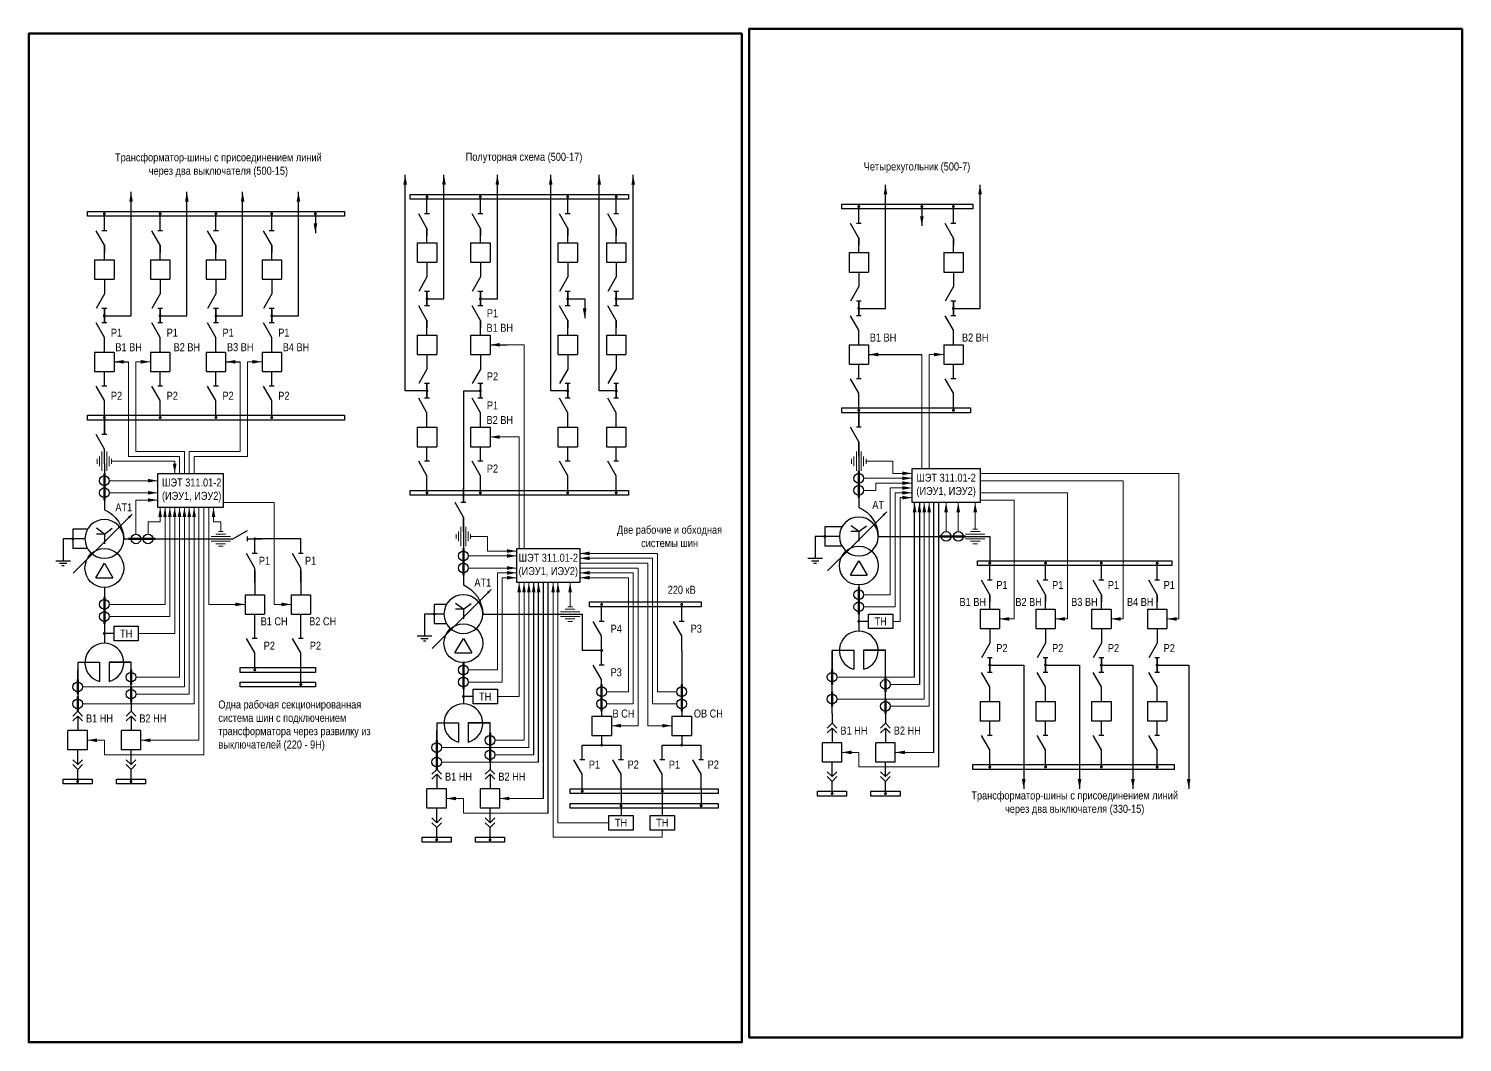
# Model space of a CAD drawing. Header units: millimetres. Extents: x 25558 to 49929, y 1902 to 19390.
# Drawn here: x 44997 to 45588, y 14522 to 14939 of the extents above; entities that cross this region are included whole.
import ezdxf
from ezdxf.enums import TextEntityAlignment as Align

# ---------------------------------------------------------------- set-up
doc = ezdxf.new("R2010")
doc.units = ezdxf.units.MM
doc.layers.add('Основная', color=7, linetype='Continuous', lineweight=30)
doc.layers.add('Тонкая', color=7, linetype='Continuous', lineweight=5)
doc.styles.add('Narrow', font='ARIALN.TTF')
doc.styles.add('Вывод', font='tahoma.ttf', dxfattribs={"height": 2.5})
doc.styles.add('Компонент', font='ARIALN.TTF', dxfattribs={"height": 3.5})

# ---------------------------------------------------------------- blocks, each defined once
blk = doc.blocks.new('*U23')
at = {"color": 0}
blk.add_line((0, 0), (6, 3.43), dxfattribs=at)
blk = doc.blocks.new('*U11')
at = {"color": 0}
blk.add_line((0, -1), (0, 1), dxfattribs=at)
blk = doc.blocks.new('*U34')
at = {"color": 0}
for p, q in [((0, 3), (0, 9)), ((0, -9), (0, -3))]:
    blk.add_line(p, q, dxfattribs=at)
at = {"color": 0, "ltscale": 0.25, "rotation": 89.99999999999999}
for name, p in [('*U23', (0, -3)), ('*U11', (0, 3))]:
    blk.add_blockref(name, p, dxfattribs=at)
at = {"layer": 'Основная'}
for tag, height, style, p in [('В1', 2.5, 'Вывод', (2, 7)), ('ОУ', 3.5, 'Компонент', (-12, 0)), ('В2', 2.5, 'Вывод', (2, -7))]:
    blk.add_attdef(tag, text='', height=height, dxfattribs=dict(at, style=style)).set_placement(p, align=Align.MIDDLE_CENTER)
blk = doc.blocks.new('*U28')
at = {"color": 0}
for p, q in [((0, 0), (-8, 0)), ((-8, -8), (-8, 0)), ((0, -8), (0, 0)), ((0, -8), (-8, -8))]:
    blk.add_line(p, q, dxfattribs=at)
at = {"layer": 'Основная', "style": 'Компонент'}
blk.add_attdef('ОУ', text='', height=3.5, dxfattribs=at).set_placement((-15, -3), align=Align.MIDDLE_CENTER)
blk = doc.blocks.new('*U35')
at = {"color": 0}
for p, q in [((0, 9), (0, 3)), ((0, -3), (0, -9))]:
    blk.add_line(p, q, dxfattribs=at)
at = {"color": 0, "ltscale": 0.25, "xscale": -1, "rotation": 90}
for name, p in [('*U23', (0, 3)), ('*U11', (0, -3))]:
    blk.add_blockref(name, p, dxfattribs=at)
at = {"layer": 'Основная'}
for tag, height, style, p in [('В2', 2.5, 'Вывод', (2, 7)), ('ОУ', 3.5, 'Компонент', (-12, 0)), ('В1', 2.5, 'Вывод', (2, -7))]:
    blk.add_attdef(tag, text='', height=height, dxfattribs=dict(at, style=style)).set_placement(p, align=Align.MIDDLE_CENTER)
blk = doc.blocks.new('*U26')
at = {"ltscale": 0.25}
blk.add_circle((0, 0), 2, dxfattribs=at)
at = {"layer": 'Основная', "color": 0, "lineweight": 50}
blk.add_line((0, -3), (0, 3), dxfattribs=at)
at = {"layer": 'Основная', "style": 'Компонент'}
blk.add_attdef('ОУ', text='', height=3.5, dxfattribs=at).set_placement((-6, 0), align=Align.MIDDLE_CENTER)
blk = doc.blocks.new('*U40')
at = {"ltscale": 0.25}
for p, q in [((-3.46, -4), (0, 2)), ((0, 2), (3.46, -4)), ((-3.46, -4), (3.46, -4))]:
    blk.add_line(p, q, dxfattribs=at)
blk.add_circle((0, 0), 8, dxfattribs=at)
at = {"layer": 'Основная', "style": 'Компонент'}
blk.add_attdef('ОУ', text='', height=3.5, dxfattribs=at).set_placement((17, 0), align=Align.MIDDLE_CENTER)
blk = doc.blocks.new('*U41')
at = {"ltscale": 0.25}
for p, q in [((0, 0), (-20, 0)), ((14.44, 0), (0, 0))]:
    blk.add_line(p, q, dxfattribs=at)
blk.add_lwpolyline([(-18, 0, 1, 0, 0), (-20, 0, 0, 0, 0)], format="xyseb", dxfattribs=at)
at = {"layer": 'Основная', "style": 'Вывод'}
blk.add_attdef('ОС', text='', height=2.5, dxfattribs=at).set_placement((3, 2), align=Align.MIDDLE_CENTER)
blk = doc.blocks.new('*U42')
at = {"ltscale": 0.25}
for q in [(-3.2, 4.4), (3.2, 4.4), (0, -2), (3.21, 2)]:
    blk.add_line((0, 2), q, dxfattribs=at)
blk.add_circle((0, 0), 8, dxfattribs=at)
blk.add_arc((5.23, -0.15), 13.23, 113.28026, 179.33961, dxfattribs=at)
at = {"layer": 'Основная', "style": 'Компонент'}
blk.add_attdef('ОУ', text='', height=3.5, dxfattribs=at).set_placement((-17, 0), align=Align.MIDDLE_CENTER)
blk = doc.blocks.new('*U43')
at = {"color": 0}
for p, q in [((-3, 0), (3, 0)), ((0, 3), (0, 0)), ((-1.5, -1), (1.5, -1)), ((-0.5, -2), (0.5, -2))]:
    blk.add_line(p, q, dxfattribs=at)
blk = doc.blocks.new('*U943')
at = {"layer": 'Основная', "ltscale": 0.25}
for p, q in [((2, 2), (0, 0)), ((0, 0), (2, -2))]:
    blk.add_line(p, q, dxfattribs=at)
blk = doc.blocks.new('*U32')
at = {"color": 0}
for p, q in [((0, 6), (0, 2)), ((0, 0), (0, -6))]:
    blk.add_line(p, q, dxfattribs=at)
at = {"color": 0, "ltscale": 0.25, "xscale": -1, "rotation": 90}
for p in [(0, 2), (0, 0)]:
    blk.add_blockref('*U943', p, dxfattribs=at)
at = {"layer": 'Основная'}
for tag, height, style, p in [('ОУ2', 3.5, 'Компонент', (-5, 6)), ('В2', 2.5, 'Вывод', (3, 6)), ('ОУ1', 3.5, 'Компонент', (-5, -6)), ('В1', 2.5, 'Вывод', (3, -6))]:
    blk.add_attdef(tag, text='', height=height, dxfattribs=dict(at, style=style)).set_placement(p, align=Align.MIDDLE_CENTER)
blk = doc.blocks.new('*U33')
at = {"color": 0}
for p, q in [((0, 0), (0, 6)), ((0, -6), (0, -2))]:
    blk.add_line(p, q, dxfattribs=at)
at = {"color": 0, "ltscale": 0.25, "rotation": 89.99999999999999}
for p in [(0, 0), (0, -2)]:
    blk.add_blockref('*U943', p, dxfattribs=at)
at = {"layer": 'Основная'}
for tag, height, style, p in [('ОУ1', 3.5, 'Компонент', (-5, 6)), ('В1', 2.5, 'Вывод', (3, 6)), ('ОУ2', 3.5, 'Компонент', (-5, -6)), ('В2', 2.5, 'Вывод', (3, -6))]:
    blk.add_attdef(tag, text='', height=height, dxfattribs=dict(at, style=style)).set_placement(p, align=Align.MIDDLE_CENTER)
blk = doc.blocks.new('*U52')
at = {"color": 0}
for p, q in [((0, 3), (0, 9)), ((0, -9), (0, -3))]:
    blk.add_line(p, q, dxfattribs=at)
at = {"color": 0, "ltscale": 0.25, "rotation": 89.99999999999999}
for name, p in [('*U23', (0, -3)), ('*U11', (0, 3))]:
    blk.add_blockref(name, p, dxfattribs=at)
at = {"layer": 'Основная'}
for tag, height, style, p in [('В1', 2.5, 'Вывод', (2, 7)), ('ОУ', 3.5, 'Компонент', (-13, -1)), ('В2', 2.5, 'Вывод', (2, -7))]:
    blk.add_attdef(tag, text='', height=height, dxfattribs=dict(at, style=style)).set_placement(p, align=Align.MIDDLE_CENTER)
blk = doc.blocks.new('*U20')
at = {"ltscale": 0.25}
blk.add_circle((0, 0), 2, dxfattribs=at)
at = {"layer": 'Основная', "color": 0, "lineweight": 50}
blk.add_line((3, 0), (-3, 0), dxfattribs=at)
at = {"layer": 'Основная', "style": 'Компонент'}
blk.add_attdef('ОУ', text='', height=3.5, dxfattribs=at).set_placement((0, -6), align=Align.MIDDLE_CENTER)

msp = doc.modelspace()

# ---------------------------------------------------------------- linework, layer by layer
for p, q in [((45187, 14809), (45194, 14809)), ((45343, 14805), (45365, 14805)), ((45032, 14802), (45038, 14802)), ((45078, 14802), (45084, 14802)), ((45362, 14672), (45362, 14744)), ((45364, 14744), (45364, 14669)), ((45370, 14641), (45370, 14744)), ((45372, 14635), (45372, 14744)), ((45205, 14640), (45205, 14711)), ((45207, 14637), (45207, 14711)), ((45209, 14622), (45209, 14711)), ((45211, 14616), (45211, 14711))]:
    msp.add_line(p, q)
at = {"layer": 'Основная'}
for p, q in [((45152, 14790), (45152, 14879)), ((45168, 14828), (45168, 14879)), ((45190, 14828), (45190, 14879)), ((45212, 14790), (45212, 14879)), ((45232, 14790), (45232, 14879)), ((45246, 14828), (45246, 14879)), ((45039, 14821), (45039, 14872)), ((45062, 14821), (45062, 14872)), ((45085, 14821), (45085, 14872)), ((45108, 14821), (45108, 14872)), ((45161, 14869), (45161, 14870)), ((45183, 14869), (45183, 14870)), ((45219, 14869), (45219, 14870)), ((45239, 14869), (45239, 14870)), ((45350, 14824), (45350, 14875)), ((45389, 14824), (45389, 14875)), ((45339, 14865), (45339, 14866)), ((45365, 14866), (45365, 14858)), ((45365, 14865), (45365, 14866)), ((45378, 14865), (45378, 14866)), ((45028, 14862), (45028, 14863)), ((45051, 14862), (45051, 14863)), ((45074, 14862), (45074, 14863)), ((45097, 14862), (45097, 14863)), ((45115, 14863), (45115, 14855)), ((45115, 14862), (45115, 14863)), ((45161, 14857), (45161, 14854)), ((45183, 14857), (45183, 14854)), ((45219, 14857), (45219, 14854)), ((45239, 14857), (45239, 14854)), ((45339, 14853), (45339, 14850)), ((45378, 14853), (45378, 14850)), ((45028, 14850), (45028, 14847)), ((45051, 14850), (45051, 14847)), ((45074, 14850), (45074, 14847)), ((45097, 14850), (45097, 14847)), ((45161, 14828), (45168, 14828)), ((45183, 14828), (45190, 14828)), ((45219, 14828), (45226, 14828)), ((45226, 14828), (45226, 14820)), ((45239, 14828), (45246, 14828)), ((45339, 14824), (45350, 14824)), ((45378, 14824), (45389, 14824)), ((45028, 14821), (45039, 14821)), ((45051, 14821), (45062, 14821)), ((45074, 14821), (45085, 14821)), ((45097, 14821), (45108, 14821)), ((45161, 14819), (45161, 14816)), ((45183, 14819), (45183, 14816)), ((45219, 14819), (45219, 14816)), ((45239, 14819), (45239, 14816)), ((45339, 14795), (45339, 14799)), ((45378, 14795), (45378, 14799)), ((45028, 14792), (45028, 14796)), ((45051, 14792), (45051, 14796)), ((45074, 14792), (45074, 14796)), ((45097, 14792), (45097, 14796)), ((45161, 14790), (45152, 14790)), ((45176, 14790), (45176, 14747)), ((45176, 14790), (45183, 14790)), ((45219, 14790), (45212, 14790)), ((45239, 14790), (45232, 14790)), ((45339, 14781), (45339, 14783)), ((45339, 14781), (45339, 14775)), ((45339, 14781), (45339, 14775)), ((45378, 14783), (45378, 14782)), ((45028, 14780), (45028, 14778)), ((45028, 14778), (45028, 14772)), ((45051, 14780), (45051, 14779)), ((45074, 14780), (45074, 14779)), ((45097, 14780), (45097, 14779)), ((45161, 14761), (45161, 14765)), ((45183, 14761), (45183, 14765)), ((45219, 14761), (45219, 14765)), ((45239, 14761), (45239, 14765)), ((45339, 14769), (45339, 14743)), ((45028, 14760), (45028, 14745)), ((45339, 14761), (45339, 14746)), ((45161, 14749), (45161, 14748)), ((45176, 14747), (45176, 14744)), ((45183, 14749), (45183, 14748)), ((45219, 14749), (45219, 14748)), ((45239, 14749), (45239, 14748)), ((45339, 14746), (45339, 14742)), ((45028, 14745), (45028, 14741)), ((45176, 14738), (45176, 14714)), ((45109, 14729), (45090, 14729)), ((45393, 14730), (45393, 14719)), ((45090, 14716), (45090, 14706)), ((45109, 14716), (45109, 14706)), ((45393, 14718), (45393, 14719)), ((45416, 14718), (45416, 14719)), ((45439, 14718), (45439, 14719)), ((45462, 14718), (45462, 14719)), ((45176, 14714), (45176, 14710)), ((45339, 14710), (45339, 14691)), ((45028, 14709), (45028, 14686)), ((45393, 14706), (45393, 14703)), ((45416, 14706), (45416, 14703)), ((45439, 14706), (45439, 14703)), ((45462, 14706), (45462, 14703)), ((45233, 14701), (45233, 14702)), ((45266, 14701), (45266, 14702)), ((45090, 14694), (45090, 14698)), ((45109, 14694), (45109, 14698)), ((45225, 14698), (45225, 14683)), ((45343, 14695), (45339, 14695)), ((45032, 14690), (45028, 14690)), ((45233, 14683), (45225, 14683)), ((45266, 14683), (45266, 14665)), ((45328, 14657), (45328, 14683)), ((45328, 14683), (45328, 14670)), ((45017, 14678), (45017, 14661)), ((45017, 14669.5), (45017, 14675)), ((45090, 14676), (45090, 14675)), ((45109, 14670), (45109, 14676)), ((45176, 14678), (45176, 14661)), ((45393, 14677), (45407, 14677)), ((45407, 14677), (45407, 14626)), ((45416, 14677), (45430, 14677)), ((45430, 14677), (45430, 14626)), ((45439, 14677), (45452, 14677)), ((45452, 14677), (45452, 14626)), ((45462, 14677), (45475, 14677)), ((45475, 14677), (45475, 14626)), ((45109, 14670), (45109, 14669)), ((45180, 14664), (45176, 14664)), ((45233, 14665), (45233, 14656)), ((45266, 14665), (45266, 14656)), ((45165, 14653), (45165, 14640)), ((45393, 14648), (45393, 14652)), ((45416, 14648), (45416, 14652)), ((45439, 14648), (45439, 14652)), ((45462, 14648), (45462, 14652)), ((45165, 14637.5), (45165, 14650)), ((45233, 14648), (45233, 14644)), ((45266, 14648), (45266, 14644)), ((45225, 14644), (45233, 14644)), ((45233, 14644), (45241, 14644)), ((45258, 14644), (45266, 14644)), ((45266, 14644), (45274, 14644)), ((45393, 14634), (45393, 14636)), ((45416, 14636), (45416, 14635)), ((45439, 14636), (45439, 14635)), ((45462, 14636), (45462, 14634)), ((45017, 14630), (45017, 14629)), ((45039, 14630), (45039, 14629)), ((45225, 14626), (45225, 14625)), ((45241, 14626), (45241, 14620)), ((45258, 14626), (45258, 14624)), ((45258, 14624), (45258, 14615)), ((45274, 14626), (45274, 14620)), ((45328, 14625), (45328, 14624)), ((45350, 14625), (45350, 14624)), ((45241, 14620), (45241, 14618)), ((45241, 14618), (45241, 14615)), ((45274, 14620), (45274, 14619)), ((45165, 14606), (45165, 14605)), ((45187, 14606), (45187, 14605))]:
    msp.add_line(p, q, dxfattribs=at)
for points in [[(45154, 14871), (45244, 14871), (45244, 14869), (45154, 14869)], [(45021, 14864), (45127, 14864), (45127, 14862), (45021, 14862)], [(45332, 14867), (45386, 14867), (45386, 14865), (45332, 14865)], [(45332, 14783), (45385, 14783), (45385, 14781), (45332, 14781)], [(45021, 14780), (45127, 14780), (45127, 14778), (45021, 14778)], [(45361, 14758), (45389, 14758), (45389, 14744), (45361, 14744)], [(45050, 14756), (45077, 14756), (45077, 14742), (45050, 14742)], [(45154, 14749), (45244, 14749), (45244, 14747), (45154, 14747)], [(45198, 14725), (45224, 14725), (45224, 14711), (45198, 14711)], [(45388, 14720), (45468, 14720), (45468, 14718), (45388, 14718)], [(45228, 14703), (45274, 14703), (45274, 14701), (45228, 14701)], [(45032, 14693), (45042, 14693), (45042, 14687), (45032, 14687)], [(45343, 14698), (45353, 14698), (45353, 14692), (45343, 14692)], [(45084, 14676), (45115, 14676), (45115, 14674), (45084, 14674)], [(45084, 14670), (45115, 14670), (45115, 14668), (45084, 14668)], [(45180, 14667), (45190, 14667), (45190, 14661), (45180, 14661)], [(45386, 14636), (45469, 14636), (45469, 14634), (45386, 14634)], [(45011, 14630), (45023, 14630), (45023, 14628), (45011, 14628)], [(45033, 14630), (45045, 14630), (45045, 14628), (45033, 14628)], [(45220, 14626), (45281, 14626), (45281, 14624), (45220, 14624)], [(45322, 14625), (45334, 14625), (45334, 14623), (45322, 14623)], [(45344, 14625), (45356, 14625), (45356, 14623), (45344, 14623)], [(45220, 14620), (45281, 14620), (45281, 14618), (45220, 14618)], [(45236, 14615), (45246, 14615), (45246, 14609), (45236, 14609)], [(45253, 14615), (45263, 14615), (45263, 14609), (45253, 14609)], [(45159, 14606), (45171, 14606), (45171, 14604), (45159, 14604)], [(45181, 14606), (45193, 14606), (45193, 14604), (45181, 14604)]]:
    msp.add_lwpolyline(points, close=True, dxfattribs=at)
at = {"layer": 'Основная', "ltscale": 0.25, "const_width": 0.6}
for points in [[(45160.7, 14870, 1), (45161.3, 14870, 1)], [(45182.7, 14870, 1), (45183.3, 14870, 1)], [(45218.7, 14870, 1), (45219.3, 14870, 1)], [(45238.7, 14870, 1), (45239.3, 14870, 1)], [(45338.7, 14866, 1), (45339.3, 14866, 1)], [(45364.7, 14866, 1), (45365.3, 14866, 1)], [(45377.7, 14866, 1), (45378.3, 14866, 1)], [(45027.7, 14863, 1), (45028.3, 14863, 1)], [(45050.7, 14863, 1), (45051.3, 14863, 1)], [(45073.7, 14863, 1), (45074.3, 14863, 1)], [(45096.7, 14863, 1), (45097.3, 14863, 1)], [(45114.7, 14863, 1), (45115.3, 14863, 1)], [(45161.3, 14828.01, 1), (45160.7, 14828.01, 1)], [(45183.3, 14828.01, 1), (45182.7, 14828.01, 1)], [(45219.3, 14828.01, 1), (45218.7, 14828.01, 1)], [(45239.3, 14828.01, 1), (45238.7, 14828.01, 1)], [(45339.3, 14824.01, 1), (45338.7, 14824.01, 1)], [(45378.3, 14824.01, 1), (45377.7, 14824.01, 1)], [(45028.3, 14821.01, 1), (45027.7, 14821.01, 1)], [(45051.3, 14821.01, 1), (45050.7, 14821.01, 1)], [(45074.3, 14821.01, 1), (45073.7, 14821.01, 1)], [(45097.3, 14821.01, 1), (45096.7, 14821.01, 1)], [(45161.3, 14790.01, 1), (45160.7, 14790.01, 1)], [(45183.3, 14790.01, 1), (45182.7, 14790.01, 1)], [(45219.3, 14790.01, 1), (45218.7, 14790.01, 1)], [(45239.3, 14790.01, 1), (45238.7, 14790.01, 1)], [(45338.7, 14782, 1), (45339.3, 14782, 1)], [(45377.7, 14782, 1), (45378.3, 14782, 1)], [(45027.7, 14779, 1), (45028.3, 14779, 1)], [(45050.7, 14779, 1), (45051.3, 14779, 1)], [(45073.7, 14779, 1), (45074.3, 14779, 1)], [(45096.7, 14779, 1), (45097.3, 14779, 1)], [(45160.7, 14748, 1), (45161.3, 14748, 1)], [(45182.7, 14748, 1), (45183.3, 14748, 1)], [(45218.7, 14748, 1), (45219.3, 14748, 1)], [(45238.7, 14748, 1), (45239.3, 14748, 1)], [(45014.7, 14729, 1), (45015.3, 14729, 1)], [(45089.7, 14729, 1), (45090.3, 14729, 1)], [(45324.7, 14730, 1), (45325.3, 14730, 1)], [(45392.7, 14719, 1), (45393.3, 14719, 1)], [(45415.7, 14719, 1), (45416.3, 14719, 1)], [(45438.7, 14719, 1), (45439.3, 14719, 1)], [(45461.7, 14719, 1), (45462.3, 14719, 1)], [(45163.7, 14698, 1), (45164.3, 14698, 1)], [(45232.7, 14702, 1), (45233.3, 14702, 1)], [(45265.7, 14702, 1), (45266.3, 14702, 1)], [(45338.7, 14695, 1), (45339.3, 14695, 1)], [(45027.7, 14690, 1), (45028.3, 14690, 1)], [(45233.3, 14683.01, 1), (45232.7, 14683.01, 1)], [(45089.7, 14675, 1), (45090.3, 14675, 1)], [(45393.3, 14677.01, 1), (45392.7, 14677.01, 1)], [(45416.3, 14677.01, 1), (45415.7, 14677.01, 1)], [(45439.3, 14677.01, 1), (45438.7, 14677.01, 1)], [(45462.3, 14677.01, 1), (45461.7, 14677.01, 1)], [(45108.7, 14669, 1), (45109.3, 14669, 1)], [(45175.7, 14664, 1), (45176.3, 14664, 1)], [(45233.3, 14644.01, 1), (45232.7, 14644.01, 1)], [(45266.3, 14644.01, 1), (45265.7, 14644.01, 1)], [(45392.7, 14635, 1), (45393.3, 14635, 1)], [(45415.7, 14635, 1), (45416.3, 14635, 1)], [(45438.7, 14635, 1), (45439.3, 14635, 1)], [(45461.7, 14635, 1), (45462.3, 14635, 1)], [(45016.7, 14629, 1), (45017.3, 14629, 1)], [(45038.7, 14629, 1), (45039.3, 14629, 1)], [(45224.7, 14625, 1), (45225.3, 14625, 1)], [(45257.7, 14625, 1), (45258.3, 14625, 1)], [(45327.7, 14624, 1), (45328.3, 14624, 1)], [(45349.7, 14624, 1), (45350.3, 14624, 1)], [(45240.7, 14619, 1), (45241.3, 14619, 1)], [(45273.7, 14619, 1), (45274.3, 14619, 1)], [(45164.7, 14605, 1), (45165.3, 14605, 1)], [(45186.7, 14605, 1), (45187.3, 14605, 1)]]:
    msp.add_lwpolyline(points, format="xyb", close=True, dxfattribs=at)
at = {"layer": 'Основная'}
for points in [[(45332, 14734), (45325, 14734)], [(45325, 14734), (45325, 14726)], [(45015, 14729), (45011, 14729)], [(45011, 14729), (45011, 14723)], [(45020, 14729), (45014, 14729)], [(45021, 14733), (45015, 14733)], [(45015, 14733), (45015, 14725)], [(45036, 14729), (45054, 14729)], [(45054, 14729), (45081, 14729)], [(45325, 14730), (45321, 14730)], [(45321, 14730), (45321, 14724)], [(45331, 14730), (45324, 14730)], [(45347, 14730), (45365, 14730)], [(45365, 14730), (45393, 14730)], [(45021, 14725), (45015, 14725)], [(45332, 14726), (45325, 14726)], [(45339, 14710), (45339, 14702)], [(45028, 14709), (45028, 14701)], [(45028, 14701), (45028, 14693)], [(45169, 14702), (45164, 14702)], [(45164, 14702), (45164, 14694)], [(45164, 14698), (45160, 14698)], [(45160, 14698), (45160, 14692)], [(45168, 14698), (45163, 14698)], [(45169, 14694), (45164, 14694)], [(45184, 14698), (45202, 14698)], [(45202, 14698), (45225, 14698)], [(45328, 14683.13), (45337, 14683.13), (45337, 14675.25)], [(45328, 14683.13), (45337, 14683.13)], [(45350, 14683.13), (45341, 14683.13), (45341, 14675.25)], [(45341, 14683.13), (45350, 14683.13)], [(45350, 14657), (45350, 14683)], [(45017, 14678.13), (45026, 14678.13), (45026, 14670.25)], [(45017, 14678.13), (45026, 14678.13)], [(45039, 14678.13), (45030, 14678.13), (45030, 14670.25)], [(45030, 14678.13), (45039, 14678.13)], [(45039, 14661), (45039, 14678.13)], [(45176, 14678), (45176, 14666)], [(45165, 14653.13), (45174, 14653.13), (45174, 14645.25)], [(45165, 14653.13), (45174, 14653.13)], [(45187, 14653.13), (45178, 14653.13), (45178, 14645.25)], [(45178, 14653.13), (45187, 14653.13)], [(45187, 14638), (45187, 14653.13)]]:
    msp.add_lwpolyline(points, dxfattribs=at)
at = {"layer": 'Основная', "ltscale": 0.25}
for centre in [(45339, 14683), (45028, 14678), (45176, 14653)]:
    msp.add_arc(centre, 8, 284.47752, 255.5225, dxfattribs=at)
at = {"layer": 'Тонкая'}
for p, q in [((45194, 14809), (45201, 14809)), ((45201, 14809), (45201, 14725)), ((45365, 14805), (45365, 14758)), ((45374, 14805), (45368, 14805)), ((45368, 14805), (45368, 14758)), ((45038, 14802), (45038, 14763)), ((45047, 14802), (45041, 14802)), ((45041, 14802), (45041, 14765)), ((45084, 14802), (45084, 14765)), ((45093, 14802), (45087, 14802)), ((45087, 14802), (45087, 14763)), ((45187, 14771), (45199, 14771)), ((45199, 14771), (45199, 14725)), ((45027, 14765), (45027, 14757)), ((45029, 14765), (45029, 14757)), ((45041, 14765), (45061, 14765)), ((45061, 14756), (45061, 14765)), ((45084, 14765), (45063, 14765)), ((45063, 14765), (45063, 14756)), ((45338, 14765), (45338, 14757)), ((45340, 14765), (45340, 14757)), ((45025, 14762), (45025, 14760)), ((45026, 14763), (45026, 14759)), ((45030, 14763), (45030, 14759)), ((45031, 14762), (45031, 14760)), ((45031, 14761), (45057, 14761)), ((45038, 14763), (45059, 14763)), ((45057, 14756), (45057, 14761)), ((45059, 14763), (45059, 14756)), ((45065, 14756), (45065, 14763)), ((45065, 14763), (45087, 14763)), ((45336, 14762), (45336, 14760)), ((45337, 14763), (45337, 14759)), ((45341, 14763), (45341, 14759)), ((45342, 14762), (45342, 14760)), ((45342, 14761), (45353, 14761)), ((45353, 14761), (45353, 14756)), ((45030, 14753), (45050, 14753)), ((45341, 14754), (45361, 14754)), ((45346, 14749), (45346, 14752)), ((45346, 14752), (45361, 14752)), ((45353, 14756), (45361, 14756)), ((45471, 14756), (45389, 14756)), ((45448, 14753), (45389, 14753)), ((45448, 14696), (45448, 14753)), ((45471, 14696), (45471, 14756)), ((45030, 14748), (45036, 14748)), ((45036, 14748), (45050, 14748)), ((45341, 14749), (45346, 14749)), ((45352, 14706), (45352, 14750)), ((45352, 14750), (45359, 14750)), ((45354, 14701), (45354, 14748)), ((45354, 14748), (45361, 14748)), ((45356, 14695), (45356, 14746)), ((45356, 14746), (45361, 14746)), ((45425, 14748), (45389, 14748)), ((45425, 14696), (45425, 14748)), ((45041, 14745), (45050, 14745)), ((45041, 14731), (45041, 14745)), ((45051, 14742), (45051, 14736)), ((45053, 14702), (45053, 14742)), ((45055, 14742), (45055, 14697)), ((45057, 14742), (45057, 14690)), ((45059, 14742), (45059, 14672)), ((45061, 14742), (45061, 14668)), ((45063, 14742), (45063, 14665)), ((45065, 14742), (45065, 14661)), ((45067, 14742), (45067, 14646)), ((45069, 14742), (45069, 14640)), ((45071, 14742), (45071, 14702)), ((45073, 14742), (45073, 14736)), ((45098, 14744), (45077, 14744)), ((45098, 14702), (45098, 14744)), ((45366, 14663), (45366, 14744)), ((45368, 14660), (45368, 14744)), ((45375, 14732), (45375, 14744)), ((45380, 14732), (45380, 14744)), ((45387, 14733), (45387, 14744)), ((45403, 14745), (45389, 14745)), ((45403, 14696), (45403, 14745)), ((45051, 14736), (45046, 14736)), ((45046, 14736), (45046, 14731)), ((45073, 14736), (45076, 14736)), ((45076, 14736), (45076, 14732)), ((45175, 14734), (45175, 14726)), ((45177, 14734), (45177, 14726)), ((45080, 14730), (45072, 14730)), ((45080, 14728), (45072, 14728)), ((45078, 14731), (45074, 14731)), ((45077, 14732), (45075, 14732)), ((45173, 14731), (45173, 14729)), ((45174, 14732), (45174, 14728)), ((45178, 14732), (45178, 14728)), ((45179, 14731), (45179, 14729)), ((45179, 14730), (45186, 14730)), ((45186, 14730), (45186, 14724)), ((45391, 14731), (45383, 14731)), ((45391, 14729), (45383, 14729)), ((45389, 14732), (45385, 14732)), ((45389, 14728), (45385, 14728)), ((45388, 14733), (45386, 14733)), ((45078, 14727), (45074, 14727)), ((45077, 14726), (45075, 14726)), ((45178, 14722), (45198, 14722)), ((45186, 14724), (45198, 14724)), ((45256, 14723), (45224, 14723)), ((45256, 14666), (45256, 14723)), ((45388, 14727), (45386, 14727)), ((45178, 14717), (45198, 14717)), ((45254, 14721), (45224, 14721)), ((45224, 14719), (45252, 14719)), ((45224, 14717), (45248, 14717)), ((45248, 14717), (45248, 14652)), ((45252, 14719), (45252, 14652)), ((45254, 14661), (45254, 14721)), ((45198, 14715), (45190, 14715)), ((45190, 14715), (45190, 14675)), ((45192, 14670), (45192, 14713)), ((45192, 14713), (45198, 14713)), ((45194, 14713), (45198, 14713)), ((45199, 14711), (45199, 14664)), ((45201, 14646), (45201, 14711)), ((45203, 14711), (45203, 14643)), ((45213, 14606), (45213, 14711)), ((45215, 14612), (45215, 14711)), ((45220, 14711), (45220, 14701)), ((45246, 14715), (45224, 14715)), ((45244, 14713), (45224, 14713)), ((45244, 14666), (45244, 14713)), ((45246, 14661), (45246, 14715)), ((45341, 14706), (45352, 14706)), ((45030, 14702), (45041, 14702)), ((45041, 14702), (45053, 14702)), ((45071, 14702), (45086, 14702)), ((45098, 14702), (45105, 14702)), ((45224, 14699), (45216, 14699)), ((45222, 14700), (45218, 14700)), ((45221, 14701), (45219, 14701)), ((45341, 14701), (45354, 14701)), ((45030, 14697), (45055, 14697)), ((45224, 14697), (45216, 14697)), ((45222, 14696), (45218, 14696)), ((45221, 14695), (45219, 14695)), ((45353, 14695), (45356, 14695)), ((45397, 14696), (45403, 14696)), ((45420, 14696), (45425, 14696)), ((45443, 14696), (45448, 14696)), ((45466, 14696), (45471, 14696)), ((45042, 14690), (45057, 14690)), ((45190, 14675), (45178, 14675)), ((45041, 14672), (45059, 14672)), ((45178, 14670), (45192, 14670)), ((45330, 14672), (45362, 14672)), ((45352, 14669), (45364, 14669)), ((45019, 14668), (45061, 14668)), ((45041, 14665), (45063, 14665)), ((45190, 14664), (45199, 14664)), ((45235, 14666), (45244, 14666)), ((45256, 14666), (45264, 14666)), ((45330, 14663), (45366, 14663)), ((45019, 14661), (45065, 14661)), ((45235, 14661), (45246, 14661)), ((45264, 14661), (45254, 14661)), ((45352, 14660), (45368, 14660)), ((45237, 14652), (45248, 14652)), ((45262, 14652), (45252, 14652)), ((45021, 14646), (45028, 14646)), ((45028, 14646), (45028, 14640)), ((45067, 14646), (45043, 14646)), ((45189, 14646), (45201, 14646)), ((45028, 14640), (45069, 14640)), ((45167, 14643), (45203, 14643)), ((45189, 14640), (45205, 14640)), ((45332, 14641), (45339, 14641)), ((45339, 14641), (45339, 14635)), ((45370, 14641), (45354, 14641)), ((45167, 14637), (45207, 14637)), ((45339, 14635), (45372, 14635)), ((45169, 14622), (45176, 14622)), ((45176, 14622), (45176, 14616)), ((45209, 14622), (45191, 14622)), ((45176, 14616), (45211, 14616)), ((45236, 14612), (45215, 14612)), ((45258, 14606), (45213, 14606)), ((45258, 14609), (45258, 14606))]:
    msp.add_line(p, q, dxfattribs=at)
at = {"layer": 'Тонкая', "color": 3, "lineweight": 50}
for points in [[(45290.8, 14937.3), (45290.8, 14521.5), (44996.8, 14521.5), (44996.8, 14937.3)], [(45587.8, 14939.3), (45587.8, 14523.5), (45293.8, 14523.5), (45293.8, 14939.3)]]:
    msp.add_lwpolyline(points, close=True, dxfattribs=at)
at = {"layer": 'Тонкая', "ltscale": 0.3}
for points in [[(45152, 14879, 0, 1.5, 0), (45152, 14875, 0, 0, 0)], [(45168, 14879, 0, 1.5, 0), (45168, 14875, 0, 0, 0)], [(45190, 14879, 0, 1.5, 0), (45190, 14875, 0, 0, 0)], [(45212, 14879, 0, 1.5, 0), (45212, 14875, 0, 0, 0)], [(45232, 14879, 0, 1.5, 0), (45232, 14875, 0, 0, 0)], [(45246, 14879, 0, 1.5, 0), (45246, 14875, 0, 0, 0)], [(45350, 14875, 0, 1.5, 0), (45350, 14871, 0, 0, 0)], [(45389, 14875, 0, 1.5, 0), (45389, 14871, 0, 0, 0)], [(45039, 14872, 0, 1.5, 0), (45039, 14868, 0, 0, 0)], [(45062, 14872, 0, 1.5, 0), (45062, 14868, 0, 0, 0)], [(45085, 14872, 0, 1.5, 0), (45085, 14868, 0, 0, 0)], [(45108, 14872, 0, 1.5, 0), (45108, 14868, 0, 0, 0)], [(45115, 14855, 0, 1.5, 0), (45115, 14859, 0, 0, 0)], [(45365, 14858, 0, 1.5, 0), (45365, 14862, 0, 0, 0)], [(45226, 14820, 0, 1.5, 0), (45226, 14824, 0, 0, 0)], [(45187, 14809, 0, 1.5, 0), (45191, 14809, 0, 0, 0)], [(45343, 14805, 0, 1.5, 0), (45347, 14805, 0, 0, 0)], [(45374, 14805, 0, 1.5, 0), (45370, 14805, 0, 0, 0)], [(45032, 14802, 0, 1.5, 0), (45036, 14802, 0, 0, 0)], [(45047, 14802, 0, 1.5, 0), (45043, 14802, 0, 0, 0)], [(45078, 14802, 0, 1.5, 0), (45082, 14802, 0, 0, 0)], [(45093, 14802, 0, 1.5, 0), (45089, 14802, 0, 0, 0)], [(45187, 14771, 0, 1.5, 0), (45191, 14771, 0, 0, 0)], [(45057, 14756, 0, 1.5, 0), (45057, 14760, 0, 0, 0)], [(45050, 14753, 0, 1.5, 0), (45046, 14753, 0, 0, 0)], [(45361, 14756, 0, 1.5, 0), (45357, 14756, 0, 0, 0)], [(45361, 14754, 0, 1.5, 0), (45357, 14754, 0, 0, 0)], [(45361, 14752, 0, 1.5, 0), (45357, 14752, 0, 0, 0)], [(45050, 14748, 0, 1.5, 0), (45046, 14748, 0, 0, 0)], [(45050, 14745, 0, 1.5, 0), (45046, 14745, 0, 0, 0)], [(45361, 14750, 0, 1.5, 0), (45357, 14750, 0, 0, 0)], [(45361, 14748, 0, 1.5, 0), (45357, 14748, 0, 0, 0)], [(45361, 14746, 0, 1.5, 0), (45357, 14746, 0, 0, 0)], [(45051, 14742, 0, 1.5, 0), (45051, 14738, 0, 0, 0)], [(45053, 14742, 0, 1.5, 0), (45053, 14738, 0, 0, 0)], [(45055, 14742, 0, 1.5, 0), (45055, 14738, 0, 0, 0)], [(45057, 14742, 0, 1.5, 0), (45057, 14738, 0, 0, 0)], [(45059, 14742, 0, 1.5, 0), (45059, 14738, 0, 0, 0)], [(45061, 14742, 0, 1.5, 0), (45061, 14738, 0, 0, 0)], [(45063, 14742, 0, 1.5, 0), (45063, 14738, 0, 0, 0)], [(45065, 14742, 0, 1.5, 0), (45065, 14738, 0, 0, 0)], [(45073, 14742, 0, 1.5, 0), (45073, 14738, 0, 0, 0)], [(45362, 14744, 0, 1.5, 0), (45362, 14740, 0, 0, 0)], [(45364, 14744, 0, 1.5, 0), (45364, 14740, 0, 0, 0)], [(45366, 14744, 0, 1.5, 0), (45366, 14740, 0, 0, 0)], [(45368, 14744, 0, 1.5, 0), (45368, 14740, 0, 0, 0)], [(45375, 14744, 0, 1.5, 0), (45375, 14740, 0, 0, 0)], [(45380, 14744, 0, 1.5, 0), (45380, 14740, 0, 0, 0)], [(45387, 14744, 0, 1.5, 0), (45387, 14740, 0, 0, 0)], [(45198, 14724, 0, 1.5, 0), (45194, 14724, 0, 0, 0)], [(45198, 14722, 0, 1.5, 0), (45194, 14722, 0, 0, 0)], [(45224, 14723, 0, 1.5, 0), (45228, 14723, 0, 0, 0)], [(45198, 14717, 0, 1.5, 0), (45194, 14717, 0, 0, 0)], [(45224, 14721, 0, 1.5, 0), (45228, 14721, 0, 0, 0)], [(45198, 14715, 0, 1.5, 0), (45194, 14715, 0, 0, 0)], [(45198, 14713, 0, 1.5, 0), (45194, 14713, 0, 0, 0)], [(45199, 14711, 0, 1.5, 0), (45199, 14707, 0, 0, 0)], [(45201, 14711, 0, 1.5, 0), (45201, 14707, 0, 0, 0)], [(45203, 14711, 0, 1.5, 0), (45203, 14707, 0, 0, 0)], [(45205, 14711, 0, 1.5, 0), (45205, 14707, 0, 0, 0)], [(45207, 14711, 0, 1.5, 0), (45207, 14707, 0, 0, 0)], [(45213, 14711, 0, 1.5, 0), (45213, 14707, 0, 0, 0)], [(45215, 14711, 0, 1.5, 0), (45215, 14707, 0, 0, 0)], [(45220, 14711, 0, 1.5, 0), (45220, 14707, 0, 0, 0)], [(45224, 14715, 0, 1.5, 0), (45228, 14715, 0, 0, 0)], [(45224, 14713, 0, 1.5, 0), (45228, 14713, 0, 0, 0)], [(45086, 14702, 0, 1.5, 0), (45082, 14702, 0, 0, 0)], [(45105, 14702, 0, 1.5, 0), (45101, 14702, 0, 0, 0)], [(45397, 14696, 0, 1.5, 0), (45401, 14696, 0, 0, 0)], [(45420, 14696, 0, 1.5, 0), (45424, 14696, 0, 0, 0)], [(45443, 14696, 0, 1.5, 0), (45447, 14696, 0, 0, 0)], [(45466, 14696, 0, 1.5, 0), (45470, 14696, 0, 0, 0)], [(45237, 14652, 0, 1.5, 0), (45241, 14652, 0, 0, 0)], [(45262, 14652, 0, 1.5, 0), (45258, 14652, 0, 0, 0)], [(45021, 14646, 0, 1.5, 0), (45025, 14646, 0, 0, 0)], [(45043, 14646, 0, 1.5, 0), (45047, 14646, 0, 0, 0)], [(45332, 14641, 0, 1.5, 0), (45336, 14641, 0, 0, 0)], [(45354, 14641, 0, 1.5, 0), (45358, 14641, 0, 0, 0)], [(45407, 14626, 0, 1.5, 0), (45407, 14630, 0, 0, 0)], [(45430, 14626, 0, 1.5, 0), (45430, 14630, 0, 0, 0)], [(45452, 14626, 0, 1.5, 0), (45452, 14630, 0, 0, 0)], [(45475, 14626, 0, 1.5, 0), (45475, 14630, 0, 0, 0)], [(45169, 14622, 0, 1.5, 0), (45173, 14622, 0, 0, 0)], [(45191, 14622, 0, 1.5, 0), (45195, 14622, 0, 0, 0)]]:
    msp.add_lwpolyline(points, format="xyseb", dxfattribs=at)

# ---------------------------------------------------------------- block references
at = {"layer": 'Основная'}
for name, p in [('*U34', (45161, 14860)), ('*U34', (45183, 14860)), ('*U34', (45219, 14860)), ('*U34', (45239, 14860)), ('*U34', (45339, 14856)), ('*U34', (45378, 14856)), ('*U34', (45028, 14853)), ('*U34', (45051, 14853)), ('*U34', (45074, 14853)), ('*U34', (45097, 14853)), ('*U35', (45161, 14834)), ('*U35', (45183, 14834)), ('*U35', (45219, 14834)), ('*U35', (45239, 14834)), ('*U35', (45028, 14827)), ('*U35', (45051, 14827)), ('*U35', (45074, 14827)), ('*U35', (45097, 14827)), ('*U35', (45339, 14830)), ('*U35', (45378, 14830)), ('*U34', (45161, 14822)), ('*U34', (45183, 14822)), ('*U34', (45219, 14822)), ('*U34', (45239, 14822)), ('*U34', (45028, 14815)), ('*U34', (45051, 14815)), ('*U34', (45074, 14815)), ('*U34', (45097, 14815)), ('*U34', (45339, 14818)), ('*U34', (45378, 14818)), ('*U35', (45161, 14796)), ('*U35', (45183, 14796)), ('*U35', (45219, 14796)), ('*U35', (45239, 14796)), ('*U34', (45339, 14792)), ('*U34', (45378, 14792)), ('*U34', (45028, 14789)), ('*U34', (45051, 14789)), ('*U34', (45074, 14789)), ('*U34', (45097, 14789)), ('*U34', (45161, 14784)), ('*U34', (45183, 14784)), ('*U34', (45219, 14784)), ('*U34', (45239, 14784)), ('*U34', (45339, 14772)), ('*U34', (45028, 14769)), ('*U34', (45161, 14758)), ('*U34', (45183, 14758)), ('*U34', (45219, 14758)), ('*U34', (45239, 14758)), ('*U34', (45176, 14741)), ('*U34', (45090, 14720)), ('*U52', (45109, 14720)), ('*U34', (45393, 14709)), ('*U34', (45416, 14709)), ('*U34', (45439, 14709)), ('*U34', (45462, 14709)), ('*U34', (45233, 14692)), ('*U34', (45266, 14692)), ('*U34', (45090, 14685)), ('*U52', (45109, 14685)), ('*U35', (45393, 14683)), ('*U35', (45416, 14683)), ('*U35', (45439, 14683)), ('*U35', (45462, 14683)), ('*U34', (45233, 14674)), ('*U34', (45393, 14671)), ('*U34', (45416, 14671)), ('*U34', (45439, 14671)), ('*U34', (45462, 14671)), ('*U34', (45393, 14645)), ('*U34', (45416, 14645)), ('*U34', (45439, 14645)), ('*U34', (45462, 14645)), ('*U34', (45225, 14635)), ('*U34', (45241, 14635)), ('*U34', (45258, 14635)), ('*U34', (45274, 14635))]:
    msp.add_blockref(name, p, dxfattribs=at)
at = {"layer": 'Основная', "ltscale": 0.25}
for name, p, rotation in [('*U28', (45157, 14843), 180), ('*U28', (45179, 14843), 180), ('*U28', (45215, 14843), 180), ('*U28', (45235, 14843), 180), ('*U28', (45335, 14839), 180), ('*U28', (45374, 14839), 180), ('*U28', (45024, 14836), 180), ('*U28', (45047, 14836), 180), ('*U28', (45070, 14836), 180), ('*U28', (45093, 14836), 180), ('*U28', (45157, 14805), 180), ('*U28', (45179, 14805), 180), ('*U28', (45215, 14805), 180), ('*U28', (45235, 14805), 180), ('*U28', (45024, 14798), 180), ('*U28', (45047, 14798), 180), ('*U28', (45070, 14798), 180), ('*U28', (45093, 14798), 180), ('*U28', (45335, 14801), 180), ('*U28', (45374, 14801), 180), ('*U28', (45157, 14767), 180), ('*U28', (45179, 14767), 180), ('*U28', (45215, 14767), 180), ('*U28', (45235, 14767), 180), ('*U41', (45025.36, 14725.05), 224.9999999999999), ('*U41', (45336.36, 14726.05), 224.9999999999999), ('*U28', (45086, 14698), 180), ('*U28', (45105, 14698), 180), ('*U41', (45173.36, 14694.05), 224.9999999999999), ('*U28', (45389, 14692), 180), ('*U28', (45412, 14692), 180), ('*U28', (45435, 14692), 180), ('*U28', (45458, 14692), 180), ('*U28', (45389, 14654), 180), ('*U28', (45412, 14654), 180), ('*U28', (45435, 14654), 180), ('*U28', (45458, 14654), 180), ('*U28', (45229, 14648), 180), ('*U28', (45262, 14648), 180)]:
    msp.add_blockref(name, p, dxfattribs=dict(at, rotation=rotation))
for name, p in [('*U26', (45028, 14753)), ('*U26', (45339, 14754)), ('*U26', (45339, 14749)), ('*U26', (45028, 14748)), ('*U20', (45041, 14729)), ('*U20', (45046, 14729)), ('*U20', (45375, 14730)), ('*U20', (45380, 14730)), ('*U43', (45011, 14720)), ('*U26', (45176, 14722)), ('*U43', (45321, 14721)), ('*U26', (45176, 14717)), ('*U26', (45028, 14702)), ('*U26', (45339, 14706)), ('*U26', (45028, 14697)), ('*U26', (45339, 14701)), ('*U43', (45160, 14689)), ('*U26', (45039, 14672)), ('*U26', (45176, 14675)), ('*U26', (45328, 14672)), ('*U26', (45017, 14668)), ('*U26', (45176, 14670)), ('*U26', (45233, 14666)), ('*U26', (45266, 14666)), ('*U26', (45350, 14669)), ('*U26', (45017, 14661)), ('*U26', (45039, 14665)), ('*U26', (45233, 14661)), ('*U26', (45266, 14661)), ('*U26', (45328, 14663)), ('*U26', (45350, 14660)), ('*U32', (45017, 14656)), ('*U32', (45039, 14656)), ('*U32', (45328, 14651)), ('*U32', (45350, 14651)), ('*U28', (45021, 14650)), ('*U28', (45043, 14650)), ('*U26', (45165, 14643)), ('*U26', (45187, 14646)), ('*U28', (45332, 14645)), ('*U28', (45354, 14645)), ('*U33', (45017, 14636)), ('*U33', (45039, 14636)), ('*U26', (45165, 14637)), ('*U26', (45187, 14640)), ('*U32', (45165, 14632)), ('*U32', (45187, 14632)), ('*U33', (45328, 14631)), ('*U33', (45350, 14631)), ('*U28', (45169, 14626)), ('*U28', (45191, 14626)), ('*U33', (45165, 14612)), ('*U33', (45187, 14612))]:
    msp.add_blockref(name, p, dxfattribs=at)
at = {"layer": 'Основная', "ltscale": 0.35, "xscale": -1}
for p in [(45028, 14729), (45339, 14730), (45176, 14698)]:
    msp.add_blockref('*U42', p, dxfattribs=at)
at = {"layer": 'Основная', "rotation": 270}
msp.add_blockref('*U34', (45084, 14729), dxfattribs=at)
at = {"layer": 'Основная', "ltscale": 0.35}
for p in [(45028, 14717), (45339, 14718), (45176, 14686)]:
    msp.add_blockref('*U40', p, dxfattribs=at)

# ---------------------------------------------------------------- texts
at = {"layer": 'Основная', "char_height": 3.3, "style": 'Narrow'}
for s, insert, width, attachment_point in [('\\pxt3;Трансформатор-шины с присоединением линий через два выключателя (500-15)', (45075, 14883), 91.869, 5), ('\\pxt3;Полуторная схема (500-17)', (45201, 14886), 91.869, 5), ('\\pxt3;Четырехугольник (500-7)', (45363, 14882), 91.869, 5), ('\\pxi-3,l3,t3;Р1', (45188, 14822), 10, 5), ('\\pxi-3,l3,t3;В1 ВН', (45191, 14816), 21.8485, 5), ('\\pxi-3,l3,t3;Р1', (45033, 14814), 10, 5), ('\\pxi-3,l3,t3;Р1', (45056, 14814), 10, 5), ('\\pxi-3,l3,t3;Р1', (45079, 14814), 10, 5), ('\\pxi-3,l3,t3;Р1', (45102, 14814), 10, 5), ('\\pxi-3,l3,t3;В1 ВН', (45349, 14812), 21.8485, 5), ('\\pxi-3,l3,t3;В2 ВН', (45387, 14812), 21.8485, 5), ('\\pxi-3,l3,t3;В1 ВН', (45038, 14808), 21.8485, 5), ('\\pxi-3,l3,t3;В2 ВН', (45062, 14808), 21.8485, 5), ('\\pxi-3,l3,t3;В3 ВН', (45084, 14808), 21.8485, 5), ('\\pxi-3,l3,t3;В4 ВН', (45107, 14808), 21.8485, 5), ('\\pxi-3,l3,t3;Р2', (45188, 14796), 10, 5), ('\\pxi-3,l3,t3;Р2', (45033, 14788), 10, 5), ('\\pxi-3,l3,t3;Р2', (45056, 14788), 10, 5), ('\\pxi-3,l3,t3;Р2', (45079, 14788), 10, 5), ('\\pxi-3,l3,t3;Р2', (45102, 14788), 10, 5), ('\\pxi-3,l3,t3;Р1', (45188, 14784), 10, 5), ('\\pxi-3,l3,t3;В2 ВН', (45191, 14778), 21.8485, 5), ('\\pxi-3,l3,t3;Р2', (45188, 14758), 10, 5), ('\\pxqc;ШЭТ 311.01-2\\P(ИЭУ1, ИЭУ2)', (45064, 14749), 37.5477, 5), ('\\pxqc;ШЭТ 311.01-2\\P(ИЭУ1, ИЭУ2)', (45375, 14751), 37.5477, 5), ('\\pxi-3,l3,t3;AT1', (45036, 14742), 10, 5), ('\\pxi-3,l3,t3;AT', (45347, 14743), 10, 5), ('\\pxt3;Две рабочие и обходная системы шин', (45261, 14730), 43.1719, 5), ('\\pxqc;ШЭТ 311.01-2\\P(ИЭУ1, ИЭУ2)', (45211, 14718), 37.5477, 5), ('\\pxi-3,l3,t3;Р1', (45094, 14720), 10, 5), ('\\pxi-3,l3,t3;Р1', (45113, 14720), 10, 5), ('\\pxi-3,l3,t3;AT1', (45184, 14711), 10, 5), ('\\pxi-3,l3,t3;Р1', (45398, 14710), 10, 5), ('\\pxi-3,l3,t3;Р1', (45421, 14710), 10, 5), ('\\pxi-3,l3,t3;Р1', (45444, 14710), 10, 5), ('\\pxi-3,l3,t3;Р1', (45467, 14710), 10, 5), ('\\pxi-3,l3,t3;220 кВ', (45266, 14708), 53.3807, 5), ('\\pxi-3,l3,t3;В1 ВН', (45386, 14703), 21.8485, 5), ('\\pxi-3,l3,t3;В2 ВН', (45409, 14703), 21.8485, 5), ('\\pxi-3,l3,t3;В3 ВН', (45432, 14703), 21.8485, 5), ('\\pxi-3,l3,t3;В4 ВН', (45455, 14703), 21.8485, 5), ('\\pxi-3,l3,t3;В1 СН', (45098, 14695), 21.8485, 5), ('\\pxi-3,l3,t3;В2 СН', (45118, 14695), 21.8485, 5), ('\\pxi-3,l3,t3;Р4', (45239, 14692), 10, 5), ('\\pxi-3,l3,t3;Р3', (45272, 14692), 10, 5), ('\\pxqc;ТН', (45348, 14695), 10, 5), ('\\pxqc;ТН', (45037, 14690), 10, 5), ('\\pxi-3,l3,t3;Р2', (45096, 14685), 10, 5), ('\\pxi-3,l3,t3;Р2', (45115, 14685), 10, 5), ('\\pxi-3,l3,t3;Р2', (45398, 14684), 10, 5), ('\\pxi-3,l3,t3;Р2', (45421, 14684), 10, 5), ('\\pxi-3,l3,t3;Р2', (45444, 14684), 10, 5), ('\\pxi-3,l3,t3;Р2', (45467, 14684), 10, 5), ('\\pxi-3,l3,t3;Р3', (45239, 14674), 10, 5), ('\\pxqc;ТН', (45185, 14664), 10, 5), ('\\pxt3;Одна рабочая секционированная система шин с подключением трансформатора через развилку из выключателей (220 - 9Н)', (45075, 14652), 72.5506, 4), ('\\pxi-3,l3,t3;В СН', (45242, 14657), 10, 5), ('\\pxi-3,l3,t3;ОВ СН', (45277, 14657), 17.2771, 5), ('\\pxi-3,l3,t3;В1 НН', (45026, 14655), 21.8485, 5), ('\\pxi-3,l3,t3;В2 НН', (45048, 14655), 21.8485, 5), ('\\pxi-3,l3,t3;В1 НН', (45337, 14650), 21.8485, 5), ('\\pxi-3,l3,t3;В2 НН', (45359, 14650), 21.8485, 5), ('\\pxi-3,l3,t3;Р1', (45230, 14636), 10, 5), ('\\pxi-3,l3,t3;Р2', (45246, 14636), 10, 5), ('\\pxi-3,l3,t3;Р1', (45263, 14636), 10, 5), ('\\pxi-3,l3,t3;Р2', (45279, 14636), 10, 5), ('\\pxi-3,l3,t3;В1 НН', (45174, 14631), 21.8485, 5), ('\\pxi-3,l3,t3;В2 НН', (45196, 14631), 21.8485, 5), ('\\pxt3;Трансформатор-шины с присоединением линий через два выключателя (330-15)', (45428, 14620), 91.869, 5), ('\\pxqc;ТН', (45241, 14612), 10, 5), ('\\pxqc;ТН', (45258, 14612), 10, 5)]:
    msp.add_mtext(s, dxfattribs=dict(at, insert=insert, width=width, attachment_point=attachment_point))

doc.saveas('drawing.dxf')
